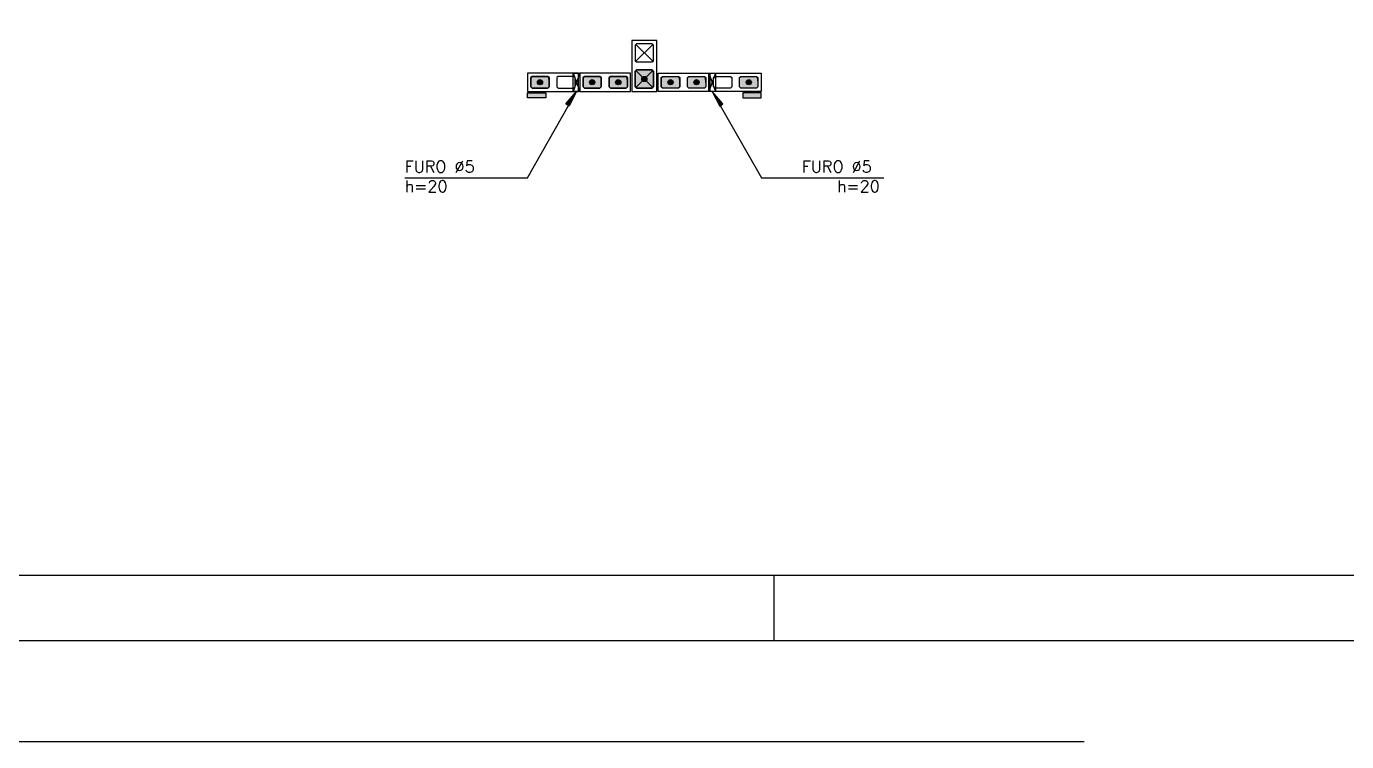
# Model space of a CAD drawing. Extents: x -2 to 121, y -2 to 61.
# Drawn here: x 44.34 to 64.57, y -1.55 to 9.4 of the extents above; entities that cross this region are included whole.
import ezdxf

# ---------------------------------------------------------------- set-up
doc = ezdxf.new("R2010")
doc.units = 0
doc.header["$MEASUREMENT"] = 0
doc.linetypes.add('ESTILO_TQS_0001', pattern=[0.45, 0.3, -0.15])
doc.linetypes.add('HIDDEN', pattern=[0.375, 0.25, -0.125])
doc.layers.get('Defpoints').update_dxf_attribs({"linetype": 'CONTINUOUS'})
for name, color, linetype in [('ARQ_FOLHA', 7, 'CONTINUOUS'), ('PENA_01', 1, 'CONTINUOUS'), ('PENA_02', 2, 'CONTINUOUS'), ('PENA_03', 3, 'CONTINUOUS'), ('PENA_11', 252, 'CONTINUOUS'), ('PENA_25', 210, 'CONTINUOUS')]:
    doc.layers.add(name, color=color, linetype=linetype)
doc.styles.get("Standard").update_dxf_attribs({"font": 'ROMANS.SHX'})

msp = doc.modelspace()

# ---------------------------------------------------------------- linework, layer by layer
at = {"layer": 'ARQ_FOLHA', "color": 1}
msp.add_line((55.8, -0.002497), (55.8, 0.997503), dxfattribs=at)
for points in [[(0, -0.002497), (118.9, -0.002497), (118.9, 59.397503), (0, 59.397503)], [(2.5, 0.997503), (117.9, 0.997503), (117.9, 58.397503), (2.5, 58.397503)]]:
    msp.add_lwpolyline(points, close=True, dxfattribs=at)
at = {"layer": 'Defpoints', "color": 8, "linetype": 'HIDDEN', "ltscale": 100}
msp.add_lwpolyline([(-1.95, 60.947503), (-1.95, -1.552497), (120.85, -1.552497), (120.85, 60.947503)], close=True, dxfattribs=at)
at = {"layer": 'PENA_01', "linetype": 'Continuous'}
for p, q in [((53.93933, 9.125247), (53.67933, 8.865247)), ((53.93933, 8.865247), (53.67933, 9.125247)), ((53.93933, 8.465247), (53.67933, 8.725247)), ((53.93933, 8.725247), (53.67933, 8.465247))]:
    msp.add_line(p, q, dxfattribs=at)
for points in [[(52.34933, 8.615247), (52.32933, 8.635247), (52.08933, 8.635247), (52.06933, 8.615247), (52.06933, 8.475247), (52.08933, 8.455247), (52.32933, 8.455247), (52.34933, 8.475247), (52.34933, 8.615247)], [(52.74933, 8.615247), (52.72933, 8.635247), (52.48933, 8.635247), (52.46933, 8.615247), (52.46933, 8.475247), (52.48933, 8.455247), (52.72933, 8.455247), (52.74933, 8.475247), (52.74933, 8.615247)], [(53.14933, 8.615247), (53.12933, 8.635247), (52.88933, 8.635247), (52.86933, 8.615247), (52.86933, 8.475247), (52.88933, 8.455247), (53.12933, 8.455247), (53.14933, 8.475247), (53.14933, 8.615247)], [(53.54933, 8.615247), (53.52933, 8.635247), (53.28933, 8.635247), (53.26933, 8.615247), (53.26933, 8.475247), (53.28933, 8.455247), (53.52933, 8.455247), (53.54933, 8.475247), (53.54933, 8.615247)], [(54.06933, 8.615247), (54.08933, 8.635247), (54.32933, 8.635247), (54.34933, 8.615247), (54.34933, 8.475247), (54.32933, 8.455247), (54.08933, 8.455247), (54.06933, 8.475247), (54.06933, 8.615247)], [(54.46933, 8.615247), (54.48933, 8.635247), (54.72933, 8.635247), (54.74933, 8.615247), (54.74933, 8.475247), (54.72933, 8.455247), (54.48933, 8.455247), (54.46933, 8.475247), (54.46933, 8.615247)], [(54.86933, 8.615247), (54.88933, 8.635247), (55.12933, 8.635247), (55.14933, 8.615247), (55.14933, 8.475247), (55.12933, 8.455247), (54.88933, 8.455247), (54.86933, 8.475247), (54.86933, 8.615247)], [(55.26933, 8.615247), (55.28933, 8.635247), (55.52933, 8.635247), (55.54933, 8.615247), (55.54933, 8.475247), (55.52933, 8.455247), (55.28933, 8.455247), (55.26933, 8.475247), (55.26933, 8.615247)]]:
    msp.add_lwpolyline(points, dxfattribs=at)
at = {"layer": 'PENA_02', "linetype": 'Continuous'}
for points in [[(53.61933, 9.185247), (53.61933, 8.405247), (53.99933, 8.405247), (53.99933, 9.185247), (53.61933, 9.185247)], [(52.79933, 8.685247), (52.01933, 8.685247), (52.01933, 8.405247), (52.79933, 8.405247), (52.79933, 8.685247)], [(53.59933, 8.685247), (52.81933, 8.685247), (52.81933, 8.405247), (53.59933, 8.405247), (53.59933, 8.685247)], [(54.01933, 8.685247), (54.79933, 8.685247), (54.79933, 8.405247), (54.01933, 8.405247), (54.01933, 8.685247)], [(54.81933, 8.685247), (55.59933, 8.685247), (55.59933, 8.405247), (54.81933, 8.405247), (54.81933, 8.685247)], [(52.29933, 8.385247), (52.29933, 8.305247), (52.01933, 8.305247), (52.01933, 8.385247), (52.29933, 8.385247)], [(55.31933, 8.385247), (55.31933, 8.305247), (55.59933, 8.305247), (55.59933, 8.385247), (55.31933, 8.385247)]]:
    msp.add_lwpolyline(points, dxfattribs=at)
at = {"layer": 'PENA_02', "linetype": 'ESTILO_TQS_0001'}
for points in [[(53.68933, 9.135247), (53.66933, 9.115247), (53.66933, 8.875247), (53.68933, 8.855247), (53.92933, 8.855247), (53.94933, 8.875247), (53.94933, 9.115247), (53.92933, 9.135247), (53.68933, 9.135247)], [(53.68933, 8.735247), (53.66933, 8.715247), (53.66933, 8.475247), (53.68933, 8.455247), (53.92933, 8.455247), (53.94933, 8.475247), (53.94933, 8.715247), (53.92933, 8.735247), (53.68933, 8.735247)]]:
    msp.add_lwpolyline(points, dxfattribs=at)
at = {"layer": 'PENA_03', "linetype": 'Continuous'}
for p, q in [((52.818691, 8.685248), (52.718691, 8.405245)), ((52.81933, 8.685247), (52.71933, 8.405245)), ((52.71933, 8.685247), (52.81933, 8.405246)), ((54.798691, 8.685248), (54.898691, 8.405247)), ((54.898691, 8.685248), (54.798691, 8.405245)), ((54.79933, 8.685247), (54.89933, 8.405246)), ((54.89933, 8.685247), (54.79933, 8.405245)), ((52.015917, 7.082647), (52.76933, 8.404547)), ((54.84933, 8.404547), (55.602742, 7.082647)), ((50.136529, 7.082647), (52.015917, 7.082647)), ((55.602742, 7.082647), (57.48213, 7.082647))]:
    msp.add_line(p, q, dxfattribs=at)
for points in [[(53.94933, 8.475247), (53.92933, 8.455247), (53.68933, 8.455247), (53.66933, 8.475247), (53.66933, 8.715247), (53.68933, 8.735247), (53.92933, 8.735247), (53.94933, 8.715247), (53.94933, 8.475247)], [(52.34933, 8.475247), (52.32933, 8.455247), (52.08933, 8.455247), (52.06933, 8.475247), (52.06933, 8.615247), (52.08933, 8.635247), (52.32933, 8.635247), (52.34933, 8.615247), (52.34933, 8.475247)], [(52.71933, 8.685247), (52.81933, 8.685247), (52.81933, 8.405246), (52.71933, 8.405245), (52.71933, 8.685247)], [(53.14933, 8.475247), (53.12933, 8.455247), (52.88933, 8.455247), (52.86933, 8.475247), (52.86933, 8.615247), (52.88933, 8.635247), (53.12933, 8.635247), (53.14933, 8.615247), (53.14933, 8.475247)], [(53.54933, 8.475247), (53.52933, 8.455247), (53.28933, 8.455247), (53.26933, 8.475247), (53.26933, 8.615247), (53.28933, 8.635247), (53.52933, 8.635247), (53.54933, 8.615247), (53.54933, 8.475247)], [(54.351203, 8.475247), (54.331203, 8.455247), (54.091203, 8.455247), (54.071203, 8.475247), (54.071203, 8.615247), (54.091203, 8.635247), (54.331203, 8.635247), (54.351203, 8.615247), (54.351203, 8.475247)], [(54.74933, 8.475247), (54.72933, 8.455247), (54.48933, 8.455247), (54.46933, 8.475247), (54.46933, 8.615247), (54.48933, 8.635247), (54.72933, 8.635247), (54.74933, 8.615247), (54.74933, 8.475247)], [(54.79933, 8.685247), (54.89933, 8.685247), (54.89933, 8.405246), (54.79933, 8.405245), (54.79933, 8.685247)], [(55.54933, 8.475247), (55.52933, 8.455247), (55.28933, 8.455247), (55.26933, 8.475247), (55.26933, 8.615247), (55.28933, 8.635247), (55.52933, 8.635247), (55.54933, 8.615247), (55.54933, 8.475247)], [(52.76933, 8.404547), (52.654666, 8.180487), (52.606166, 8.2129), (52.76933, 8.404547)], [(54.84933, 8.404547), (54.963994, 8.180487), (55.012493, 8.2129), (54.84933, 8.404547)]]:
    msp.add_lwpolyline(points, dxfattribs=at)
for centre in [(52.20933, 8.545247), (53.00933, 8.545247), (53.40933, 8.545247), (53.80933, 8.595247), (54.211203, 8.545247), (54.60933, 8.545247), (55.40933, 8.545247)]:
    msp.add_circle(centre, 0.04, dxfattribs=at)
for points in [[(52.24933, 8.545247), (52.18933, 8.579888), (52.171742, 8.558928)], [(52.24933, 8.545247), (52.171742, 8.558928), (52.171742, 8.531566)], [(52.24933, 8.545247), (52.171742, 8.531566), (52.18933, 8.510606)], [(52.24933, 8.545247), (52.216275, 8.584639), (52.18933, 8.579888)], [(52.24933, 8.545247), (52.18933, 8.510606), (52.216275, 8.505855)], [(52.24933, 8.545247), (52.239971, 8.570959), (52.216275, 8.584639)], [(52.24933, 8.545247), (52.216275, 8.505855), (52.239971, 8.519536)], [(52.24933, 8.545247), (52.239971, 8.519536), (52.24933, 8.545247)], [(53.04933, 8.545247), (52.98933, 8.579888), (52.971742, 8.558928)], [(53.04933, 8.545247), (52.971742, 8.558928), (52.971742, 8.531566)], [(53.04933, 8.545247), (52.971742, 8.531566), (52.98933, 8.510606)], [(53.04933, 8.545247), (53.016275, 8.584639), (52.98933, 8.579888)], [(53.04933, 8.545247), (52.98933, 8.510606), (53.016275, 8.505855)], [(53.04933, 8.545247), (53.039971, 8.570959), (53.016275, 8.584639)], [(53.04933, 8.545247), (53.016275, 8.505855), (53.039971, 8.519536)], [(53.04933, 8.545247), (53.039971, 8.519536), (53.04933, 8.545247)], [(53.44933, 8.545247), (53.38933, 8.579888), (53.371742, 8.558928)], [(53.44933, 8.545247), (53.371742, 8.558928), (53.371742, 8.531566)], [(53.44933, 8.545247), (53.371742, 8.531566), (53.38933, 8.510606)], [(53.44933, 8.545247), (53.416275, 8.584639), (53.38933, 8.579888)], [(53.44933, 8.545247), (53.38933, 8.510606), (53.416275, 8.505855)], [(53.44933, 8.545247), (53.439971, 8.570959), (53.416275, 8.584639)], [(53.44933, 8.545247), (53.416275, 8.505855), (53.439971, 8.519536)], [(53.44933, 8.545247), (53.439971, 8.519536), (53.44933, 8.545247)], [(53.84933, 8.595247), (53.78933, 8.629888), (53.771742, 8.608928)], [(53.84933, 8.595247), (53.771742, 8.608928), (53.771742, 8.581566)], [(53.84933, 8.595247), (53.771742, 8.581566), (53.78933, 8.560606)], [(53.84933, 8.595247), (53.816275, 8.634639), (53.78933, 8.629888)], [(53.84933, 8.595247), (53.78933, 8.560606), (53.816275, 8.555855)], [(53.84933, 8.595247), (53.839971, 8.620959), (53.816275, 8.634639)], [(53.84933, 8.595247), (53.816275, 8.555855), (53.839971, 8.569536)], [(53.84933, 8.595247), (53.839971, 8.569536), (53.84933, 8.595247)], [(54.251203, 8.545247), (54.191203, 8.579888), (54.173615, 8.558928)], [(54.251203, 8.545247), (54.173615, 8.558928), (54.173615, 8.531566)], [(54.251203, 8.545247), (54.173615, 8.531566), (54.191203, 8.510606)], [(54.251203, 8.545247), (54.218149, 8.584639), (54.191203, 8.579888)], [(54.251203, 8.545247), (54.191203, 8.510606), (54.218149, 8.505855)], [(54.251203, 8.545247), (54.241845, 8.570959), (54.218149, 8.584639)], [(54.251203, 8.545247), (54.218149, 8.505855), (54.241845, 8.519536)], [(54.251203, 8.545247), (54.241845, 8.519536), (54.251203, 8.545247)], [(54.64933, 8.545247), (54.58933, 8.579888), (54.571742, 8.558928)], [(54.64933, 8.545247), (54.571742, 8.558928), (54.571742, 8.531566)], [(54.64933, 8.545247), (54.571742, 8.531566), (54.58933, 8.510606)], [(54.64933, 8.545247), (54.616275, 8.584639), (54.58933, 8.579888)], [(54.64933, 8.545247), (54.58933, 8.510606), (54.616275, 8.505855)], [(54.64933, 8.545247), (54.639971, 8.570959), (54.616275, 8.584639)], [(54.64933, 8.545247), (54.616275, 8.505855), (54.639971, 8.519536)], [(54.64933, 8.545247), (54.639971, 8.519536), (54.64933, 8.545247)], [(55.44933, 8.545247), (55.38933, 8.579888), (55.371742, 8.558928)], [(55.44933, 8.545247), (55.371742, 8.558928), (55.371742, 8.531566)], [(55.44933, 8.545247), (55.371742, 8.531566), (55.38933, 8.510606)], [(55.44933, 8.545247), (55.416275, 8.584639), (55.38933, 8.579888)], [(55.44933, 8.545247), (55.38933, 8.510606), (55.416275, 8.505855)], [(55.44933, 8.545247), (55.439971, 8.570959), (55.416275, 8.584639)], [(55.44933, 8.545247), (55.416275, 8.505855), (55.439971, 8.519536)], [(55.44933, 8.545247), (55.439971, 8.519536), (55.44933, 8.545247)], [(52.76933, 8.404547), (52.654666, 8.180487), (52.606166, 8.2129)], [(52.76933, 8.404547), (52.606166, 8.2129), (52.76933, 8.404547)], [(54.84933, 8.404547), (54.963994, 8.180487), (55.012493, 8.2129)], [(54.84933, 8.404547), (55.012493, 8.2129), (54.84933, 8.404547)]]:
    msp.add_solid(points, dxfattribs=at)
at = {"layer": 'PENA_11', "linetype": 'Continuous'}
for points in [[(53.94933, 8.475247), (53.66933, 8.715247), (53.68933, 8.735247)], [(53.94933, 8.475247), (53.66933, 8.475247), (53.66933, 8.715247)], [(53.94933, 8.475247), (53.68933, 8.735247), (53.92933, 8.735247)], [(53.94933, 8.475247), (53.92933, 8.735247), (53.94933, 8.715247)], [(53.94933, 8.475247), (53.94933, 8.715247), (53.94933, 8.475247)], [(52.34933, 8.475247), (52.06933, 8.615247), (52.08933, 8.635247)], [(52.34933, 8.475247), (52.06933, 8.475247), (52.06933, 8.615247)], [(52.34933, 8.475247), (52.08933, 8.635247), (52.32933, 8.635247)], [(52.34933, 8.475247), (52.32933, 8.635247), (52.34933, 8.615247)], [(52.34933, 8.475247), (52.34933, 8.615247), (52.34933, 8.475247)], [(53.14933, 8.475247), (52.86933, 8.615247), (52.88933, 8.635247)], [(53.14933, 8.475247), (52.86933, 8.475247), (52.86933, 8.615247)], [(53.14933, 8.475247), (52.88933, 8.635247), (53.12933, 8.635247)], [(53.14933, 8.475247), (53.12933, 8.635247), (53.14933, 8.615247)], [(53.14933, 8.475247), (53.14933, 8.615247), (53.14933, 8.475247)], [(53.54933, 8.475247), (53.26933, 8.615247), (53.28933, 8.635247)], [(53.54933, 8.475247), (53.26933, 8.475247), (53.26933, 8.615247)], [(53.54933, 8.475247), (53.28933, 8.635247), (53.52933, 8.635247)], [(53.54933, 8.475247), (53.52933, 8.635247), (53.54933, 8.615247)], [(53.54933, 8.475247), (53.54933, 8.615247), (53.54933, 8.475247)], [(54.351203, 8.475247), (54.071203, 8.615247), (54.091203, 8.635247)], [(54.351203, 8.475247), (54.071203, 8.475247), (54.071203, 8.615247)], [(54.351203, 8.475247), (54.091203, 8.635247), (54.331203, 8.635247)], [(54.351203, 8.475247), (54.331203, 8.635247), (54.351203, 8.615247)], [(54.351203, 8.475247), (54.351203, 8.615247), (54.351203, 8.475247)], [(54.74933, 8.475247), (54.46933, 8.615247), (54.48933, 8.635247)], [(54.74933, 8.475247), (54.46933, 8.475247), (54.46933, 8.615247)], [(54.74933, 8.475247), (54.48933, 8.635247), (54.72933, 8.635247)], [(54.74933, 8.475247), (54.72933, 8.635247), (54.74933, 8.615247)], [(54.74933, 8.475247), (54.74933, 8.615247), (54.74933, 8.475247)], [(55.54933, 8.475247), (55.26933, 8.615247), (55.28933, 8.635247)], [(55.54933, 8.475247), (55.26933, 8.475247), (55.26933, 8.615247)], [(55.54933, 8.475247), (55.28933, 8.635247), (55.52933, 8.635247)], [(55.54933, 8.475247), (55.52933, 8.635247), (55.54933, 8.615247)], [(55.54933, 8.475247), (55.54933, 8.615247), (55.54933, 8.475247)], [(52.34933, 8.475247), (52.08933, 8.455247), (52.06933, 8.475247)], [(52.34933, 8.475247), (52.32933, 8.455247), (52.08933, 8.455247)], [(53.14933, 8.475247), (52.88933, 8.455247), (52.86933, 8.475247)], [(53.14933, 8.475247), (53.12933, 8.455247), (52.88933, 8.455247)], [(53.54933, 8.475247), (53.28933, 8.455247), (53.26933, 8.475247)], [(53.54933, 8.475247), (53.52933, 8.455247), (53.28933, 8.455247)], [(53.94933, 8.475247), (53.68933, 8.455247), (53.66933, 8.475247)], [(53.94933, 8.475247), (53.92933, 8.455247), (53.68933, 8.455247)], [(54.351203, 8.475247), (54.091203, 8.455247), (54.071203, 8.475247)], [(54.351203, 8.475247), (54.331203, 8.455247), (54.091203, 8.455247)], [(54.74933, 8.475247), (54.48933, 8.455247), (54.46933, 8.475247)], [(54.74933, 8.475247), (54.72933, 8.455247), (54.48933, 8.455247)], [(55.54933, 8.475247), (55.28933, 8.455247), (55.26933, 8.475247)], [(55.54933, 8.475247), (55.52933, 8.455247), (55.28933, 8.455247)]]:
    msp.add_solid(points, dxfattribs=at)
at = {"layer": 'PENA_25', "linetype": 'Continuous'}
for points in [[(52.29933, 8.385247), (52.29933, 8.305247), (52.01933, 8.305247), (52.01933, 8.385247), (52.29933, 8.385247)], [(55.31933, 8.385247), (55.31933, 8.305247), (55.59933, 8.305247), (55.59933, 8.385247), (55.31933, 8.385247)]]:
    msp.add_lwpolyline(points, dxfattribs=at)
for points in [[(52.29933, 8.385247), (52.29933, 8.305247), (52.01933, 8.305247)], [(52.29933, 8.385247), (52.01933, 8.305247), (52.01933, 8.385247)], [(52.29933, 8.385247), (52.01933, 8.385247), (52.29933, 8.385247)], [(55.31933, 8.385247), (55.31933, 8.305247), (55.59933, 8.305247)], [(55.31933, 8.385247), (55.59933, 8.305247), (55.59933, 8.385247)], [(55.31933, 8.385247), (55.59933, 8.385247), (55.31933, 8.385247)]]:
    msp.add_solid(points, dxfattribs=at)

# ---------------------------------------------------------------- texts
at = {"layer": 'PENA_03', "linetype": 'Continuous'}
for s, p in [('FURO %%c5', (50.136385, 7.163425)), ('FURO %%c5', (56.222274, 7.163425)), ('h=20', (50.136827, 6.860985)), ('h=20', (56.761832, 6.860985))]:
    msp.add_text(s, height=0.18, dxfattribs=at).set_placement(p)

doc.saveas('drawing.dxf')
